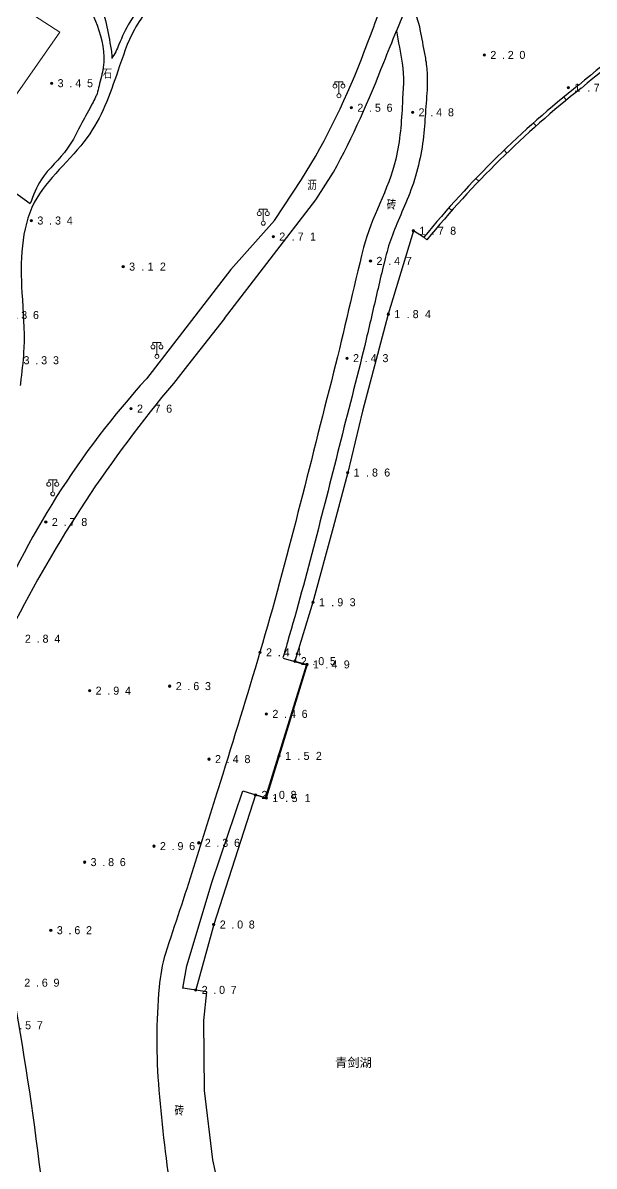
# Model space of a CAD drawing. Header units: metres. Extents: x 342272 to 345188, y 671156 to 672490.
# Drawn here: x 343779.1 to 343850.6, y 672074.3 to 672217.2 of the extents above; entities that cross this region are included whole.
import ezdxf
from ezdxf.enums import TextEntityAlignment as Align

# ---------------------------------------------------------------- set-up
doc = ezdxf.new("R2010")
doc.units = ezdxf.units.M
doc.header["$LTSCALE"] = 0.5
doc.header["$MEASUREMENT"] = 0
doc.layers.add('00-地形', color=251, linetype='Continuous')
doc.layers.add('湖区地形', color=251, linetype='Continuous')
doc.layers.add('00-现状标高', color=2, linetype='Continuous', lineweight=0, plot=False)
doc.layers.add('公共设施纪念物', color=8, linetype='Continuous', lineweight=0)
doc.layers.add('普通房屋', color=8, linetype='Continuous', lineweight=0)
doc.styles.add('左斜等线体4.0', font='', dxfattribs={"height": 2.25})
doc.styles.add('正等线体2.0', font='MCS_Chinese1.shx', dxfattribs={"height": 2, "bigfont": 'MCS_Chinese1big.shx'})
doc.styles.add('细等线体2.5', font='MCS_Chinese1.shx', dxfattribs={"height": 2.5, "bigfont": 'MCS_Chinese1big.shx'})
doc.styles.get('左斜等线体4.0').set_extended_font_data('黑体', italic=True)

# ---------------------------------------------------------------- blocks, each defined once
blk = doc.blocks.new('155210_1')
at = {"layer": '公共设施纪念物', "lineweight": 0}
for p, q in [((-1, 2.9), (-1, 3.5)), ((-1, 3.5), (1, 3.5)), ((0, 0.5), (0, 3.5)), ((1, 3.5), (1, 2.9))]:
    blk.add_line(p, q, dxfattribs=at)
for centre in [(-1, 2.4), (1, 2.4), (0, 0)]:
    blk.add_circle(centre, 0.5, dxfattribs=at)
blk = doc.blocks.new('213400_1')
at = {"layer": '00-现状标高', "linetype": 'Continuous', "lineweight": 0}
h = blk.add_hatch(color=256, dxfattribs=at)
edge = h.paths.add_edge_path()
edge.add_arc((0, 0), 0.3, 0, 360)
blk.add_circle((0, 0), 0.3, dxfattribs=at)

msp = doc.modelspace()

# ---------------------------------------------------------------- linework, layer by layer
at = {"layer": '00-地形', "lineweight": -3}
for p, q in [((343827.56, 672220.43), (343825.84, 672216.21)), ((343827.57, 672220.5), (343828.7, 672216.77)), ((343848.94, 672209.05), (343848.93, 672209.05)), ((343847.08, 672207.56), (343846.77, 672207.94)), ((343843.3, 672204.32), (343842.97, 672204.69)), ((343839.65, 672200.93), (343839.3, 672201.29)), ((343772.6, 672199.99), (343780.05, 672194.63)), ((343815.77, 672195.11), (343817.97, 672198.54)), ((343810.58, 672192.52), (343813.98, 672197.63)), ((343836.13, 672197.41), (343835.77, 672197.75)), ((343804.33, 672180.27), (343815.77, 672195.11)), ((343832.76, 672193.74), (343832.38, 672194.07)), ((343805.12, 672186.38), (343810.58, 672192.52)), ((343827.96, 672191.22), (343824.81, 672180.8)), ((343829.22, 672190.44), (343827.96, 672191.22)), ((343829.26, 672190.41), (343829.65, 672190.09)), ((343805.12, 672186.38), (343794.59, 672172.74)), ((343804.33, 672180.27), (343799.73, 672174.4)), ((343824.81, 672180.8), (343821.6, 672168.7)), ((343799.73, 672174.4), (343797.95, 672172.15)), ((343821.6, 672168.7), (343819.74, 672161.01)), ((343819.74, 672161.01), (343817.92, 672154.14)), ((343817.92, 672154.14), (343815.39, 672144.8)), ((343815.39, 672144.8), (343813.14, 672137.44)), ((343809.48, 672120.35), (343814.58, 672136.96)), ((343814.66, 672137.03), (343811.17, 672125.6)), ((343814.58, 672136.96), (343811.73, 672137.77)), ((343813.14, 672137.44), (343814.66, 672137.03)), ((343811.17, 672125.6), (343809.56, 672120.33)), ((343802.78, 672109.93), (343806.64, 672121.23)), ((343806.64, 672121.23), (343809.48, 672120.35)), ((343808.22, 672120.73), (343803, 672104.54)), ((343809.56, 672120.33), (343808.22, 672120.73)), ((343799.64, 672099.37), (343802.78, 672109.93)), ((343803, 672104.54), (343800.74, 672096.36)), ((343799.13, 672096.57), (343799.64, 672099.37)), ((343802.13, 672096.11), (343799.13, 672096.57)), ((343801.74, 672092.56), (343802.13, 672096.11)), ((343801.86, 672083.8), (343801.74, 672092.56)), ((343802.89, 672075.14), (343801.86, 672083.8)), ((343803.81, 672071), (343802.89, 672075.14))]:
    msp.add_line(p, q, dxfattribs=at)
for centre, radius, start, end in [((343974.61, 672058.62), 196.51, 121.07, 129.8726), ((343974.61, 672058.62), 196.01, 121.07, 129.8726), ((316164.85, 682844.77), 29629.86, 338.973773, 338.987908), ((343738.44, 672244.54), 88.92, 328.1567, 339.7132), ((343715.05, 672253.84), 116.84, 331.7524, 339.156), ((343926.66, 672110.68), 125.87, 128.3147, 140.6962), ((343926.66, 672110.68), 125.37, 128.3147, 140.6962), ((343873.05, 672101.2), 106.17, 137.6421, 157.6679), ((343919.09, 672070.25), 158.3, 139.9299, 153.2401), ((343364.15, 672022.05), 420.37, 6.8107, 10.0323)]:
    msp.add_arc(centre, radius, start, end, dxfattribs=at)
at = {"layer": '00-地形', "lineweight": -3, "extrusion": (0, 0, -1)}
msp.add_arc((-344458.43, 671963.9), 681.06, 21.38624, 21.74462, dxfattribs=at)
at = {"layer": '00-地形', "lineweight": -3}
for points, knots in [([(343811.92, 672422.84), (343805.89, 672385.31), (343804.48, 672378.63), (343802.47, 672370.36), (343799.8, 672362.64), (343795.41, 672355.11), (343793.05, 672349.8), (343790.75, 672344.54), (343789.5, 672340.93), (343787.86, 672335.41), (343786.25, 672329.83), (343783.67, 672321.5), (343781, 672314.21), (343776.78, 672303.4), (343772.61, 672292.57), (343765.96, 672276.48), (343759.43, 672262.42), (343750.75, 672245.15), (343743.31, 672231.63), (343735.75, 672218.2), (343731.6, 672211.72), (343729.53, 672208.47)], [0, 0, 0, 0, 0.047916, 0.079353, 0.139283, 0.169377, 0.213683, 0.228289, 0.257594, 0.272349, 0.316863, 0.346819, 0.406358, 0.436074, 0.525205, 0.584702, 0.703671, 0.76319, 0.881748, 0.940862, 1, 1, 1, 1]), ([(343828.7, 672216.77), (343828.9, 672215.71), (343829.15, 672214.38), (343829.4, 672213.05), (343829.5, 672212.52), (343829.57, 672212.1), (343829.68, 672211.07), (343829.7, 672210.4), (343829.67, 672208.51), (343829.56, 672207.42), (343829.41, 672205.27), (343829.34, 672204.16), (343828.97, 672200.69), (343828.35, 672198.1), (343826.65, 672193.75), (343825.71, 672191.82), (343824.76, 672189.1), (343824.54, 672188.2), (343824.03, 672186.12), (343823.78, 672185.07), (343823.04, 672181.93), (343822.56, 672179.81), (343821.05, 672173.45), (343819.94, 672169.25), (343816.76, 672156.65), (343814.65, 672148.21), (343812.03, 672139.16), (343811.84, 672138.51), (343811.65, 672137.85)], [0, 0, 0, 0, 0.040609, 0.050761, 0.050761, 0.060914, 0.060914, 0.081218, 0.081218, 0.121827, 0.121827, 0.162436, 0.162436, 0.243655, 0.243655, 0.324873, 0.324873, 0.365482, 0.365482, 0.406091, 0.406091, 0.487309, 0.487309, 0.649745, 0.649745, 0.974618, 0.974618, 1, 1, 1, 1])]:
    msp.add_open_spline(points, degree=3, knots=knots, dxfattribs=at)
for points in [[(343790.18, 672345.52), (343784.99, 672329.24), (343776.7, 672305.97), (343767.12, 672282.31), (343751.37, 672248.99), (343738.6, 672225.6), (343728.28, 672208.36)], [(343786.17, 672241.89), (343786.21, 672240.03), (343786.26, 672234), (343785.49, 672224.85), (343788.41, 672216.9), (343789.18, 672211.64), (343788.66, 672209.34), (343788.43, 672208.33)], [(343787.48, 672241.89), (343787.48, 672241.71), (343787.49, 672241.54), (343787.53, 672239.13), (343787.52, 672236.88), (343787.38, 672232.38), (343787.28, 672230.16), (343787.42, 672225.86), (343787.7, 672223.82), (343788.75, 672219.65), (343789.45, 672217.51), (343790.09, 672214.31), (343790.23, 672213.4), (343790.25, 672212.87)], [(343805.2, 672232.49), (343803.38, 672229.85), (343801.47, 672227.36), (343797.88, 672223.62), (343796.43, 672222.2), (343793.73, 672219.06), (343792.5, 672217.28), (343791.15, 672214.51), (343790.75, 672213.6), (343790.21, 672212.77)], [(343805.2, 672230.48), (343804.06, 672228.87), (343801.29, 672225.3), (343796.85, 672221.16), (343793.08, 672216.39), (343791.01, 672211.16), (343787.17, 672202.87), (343780.56, 672194.74), (343779.02, 672183.47), (343779.26, 672176.59), (343778.9, 672172.7), (343778.81, 672171.91)], [(343788.42, 672208.34), (343788.22, 672207.92), (343787.81, 672207.09), (343786.5, 672204.72), (343784.73, 672201.53), (343781.42, 672197.6), (343780.05, 672194.63)]]:
    msp.add_spline(points, degree=3, dxfattribs=at)
msp.add_open_spline([(343799.16, 672096.75), (343799.16, 672096.69), (343799.15, 672096.62), (343799.14, 672096.56)], degree=3, dxfattribs=at)
at = {"layer": '普通房屋', "lineweight": 0, "flags": 128}
msp.add_lwpolyline([(343759.8, 672205.18), (343768.95, 672217.97), (343769.72, 672217.39), (343773.5, 672222.68), (343783.77, 672216.06), (343770.72, 672197.41), (343759.8, 672205.18)], dxfattribs=at)
at = {"layer": '湖区地形', "lineweight": -3}
msp.add_open_spline([(343825.84, 672216.21), (343826.08, 672214.85), (343826.32, 672213.5), (343826.56, 672212.15), (343826.84, 672210.52), (343826.65, 672208.84), (343826.58, 672207.19), (343826.46, 672204.83), (343826.31, 672202.48), (343825.75, 672200.16), (343824.84, 672196.3), (343822.67, 672192.92), (343821.72, 672189.12), (343820.42, 672183.94), (343819.31, 672178.71), (343817.98, 672173.54), (343814.97, 672161.86), (343812.19, 672150.12), (343808.77, 672138.56), (343807.16, 672133.12), (343805.48, 672127.71), (343803.8, 672122.3), (343802.7, 672118.76), (343801.59, 672115.22), (343800.48, 672111.68), (343799.35, 672108.07), (343798.11, 672104.52), (343796.97, 672100.91), (343796.54, 672099.55), (343796.31, 672098.13), (343796.18, 672096.71), (343795.78, 672092.44), (343795.77, 672088.11), (343796.15, 672083.84), (343796.55, 672079.29), (343797.02, 672074.75), (343797.78, 672070.23), (343798.08, 672068.41), (343798.39, 672066.59), (343798.79, 672064.79), (343799.82, 672060.21), (343800.85, 672055.63), (343801.99, 672051.08), (343802.97, 672047.17), (343803.95, 672043.26), (343804.92, 672039.34), (343807, 672031.01), (343809.07, 672022.68), (343811.15, 672014.34)], degree=3, knots=[0, 0, 0, 0, 0.019842, 0.019842, 0.019842, 0.043701, 0.043701, 0.043701, 0.077739, 0.077739, 0.077739, 0.134264, 0.134264, 0.134264, 0.211352, 0.211352, 0.211352, 0.385345, 0.385345, 0.385345, 0.467129, 0.467129, 0.467129, 0.520656, 0.520656, 0.520656, 0.575153, 0.575153, 0.575153, 0.595684, 0.595684, 0.595684, 0.657577, 0.657577, 0.657577, 0.723545, 0.723545, 0.723545, 0.750133, 0.750133, 0.750133, 0.817885, 0.817885, 0.817885, 0.876053, 0.876053, 0.876053, 1, 1, 1, 1], dxfattribs=at)

# ---------------------------------------------------------------- block references
at = {"layer": '00-现状标高', "lineweight": 0, "xscale": 0.5, "yscale": 0.5, "zscale": 0.5}
for p in [(343836.83, 672213.19), (343782.73, 672209.66), (343847.32, 672209.11), (343820.2, 672206.6), (343827.85, 672206.02), (343780.2, 672192.5), (343827.96, 672191.22), (343810.44, 672190.5), (343791.67, 672186.74), (343822.59, 672187.46), (343824.81, 672180.8), (343819.66, 672175.3), (343792.65, 672168.99), (343819.74, 672161.01), (343782.01, 672154.83), (343815.39, 672144.8), (343808.79, 672138.55), (343813.14, 672137.44), (343814.66, 672137.03), (343787.48, 672133.75), (343797.5, 672134.32), (343809.58, 672130.85), (343802.41, 672125.2), (343811.17, 672125.6), (343808.22, 672120.73), (343809.56, 672120.33), (343795.52, 672114.33), (343801.13, 672114.74), (343786.85, 672112.33), (343782.63, 672103.82), (343803, 672104.54), (343800.74, 672096.36)]:
    msp.add_blockref('213400_1', p, dxfattribs=at)
at = {"layer": '公共设施纪念物', "lineweight": 0, "xscale": 0.5, "yscale": 0.5, "zscale": 0.5}
for p in [(343818.65, 672208.1), (343809.19, 672192.17), (343795.9, 672175.52), (343782.88, 672158.35)]:
    msp.add_blockref('155210_1', p, dxfattribs=at)

# ---------------------------------------------------------------- texts
at = {"layer": '00-地形', "lineweight": -3, "style": '细等线体2.5'}
for s, p in [('石', (343789.71, 672210.86)), ('沥', (343815.29, 672196.91))]:
    msp.add_text(s, height=1.25, dxfattribs=at).set_placement(p, align=Align.MIDDLE_CENTER)
for p in [(343824.62, 672193.85), (343798.09, 672080.64)]:
    msp.add_text('砖', height=1.25, dxfattribs=at).set_placement(p)
at = {"layer": '00-地形', "lineweight": -3, "style": '左斜等线体4.0', "oblique": 345}
msp.add_text('青剑湖', height=1.125, dxfattribs=at).set_placement((343818.16, 672086.73))
at = {"layer": '00-现状标高', "lineweight": 0, "char_height": 1, "attachment_point": 4, "line_spacing_factor": 0.722892, "style": '正等线体2.0'}
for s, insert in [('\\T1.952;2.20', (343837.58, 672213.19)), ('\\T1.979;3.45', (343783.48, 672209.66)), ('\\T2.176;1.71', (343848.07, 672209.11)), ('\\T1.966;2.56', (343820.95, 672206.59)), ('\\T1.979;2.48', (343828.6, 672206.02)), ('\\T1.979;3.34', (343780.95, 672192.5)), ('\\T2.069;2.71', (343811.19, 672190.5)), ('\\T2.069;1.78', (343828.71, 672191.22)), ('\\T1.979;2.47', (343823.34, 672187.46)), ('\\T2.069;3.12', (343792.42, 672186.74)), ('\\T1.966;3.36', (343776.74, 672180.69)), ('\\T2.069;1.84', (343825.56, 672180.8)), ('\\T1.979;3.33', (343779.22, 672175.04)), ('\\T1.979;2.43', (343820.41, 672175.3)), ('\\T1.966;2.76', (343793.4, 672168.99)), ('\\T2.053;1.86', (343820.49, 672161.01)), ('\\T1.979;2.78', (343782.76, 672154.83)), ('\\T2.069;1.93', (343816.14, 672144.8)), ('\\T1.979;2.84', (343779.39, 672140.24)), ('\\T1.979;2.44', (343809.54, 672138.55)), ('\\T1.952;2.05', (343813.89, 672137.44)), ('\\T2.069;1.49', (343815.41, 672137.03)), ('\\T1.979;2.94', (343788.23, 672133.75)), ('\\T1.966;2.63', (343798.25, 672134.32)), ('\\T1.966;2.46', (343810.33, 672130.85)), ('\\T1.979;2.48', (343803.16, 672125.2)), ('\\T2.069;1.52', (343811.92, 672125.6)), ('\\T1.952;2.08', (343808.97, 672120.73)), ('\\T2.176;1.51', (343810.31, 672120.33)), ('\\T1.966;2.36', (343801.88, 672114.74)), ('\\T1.966;2.96', (343796.27, 672114.33)), ('\\T1.966;3.86', (343787.6, 672112.33)), ('\\T1.966;3.62', (343783.38, 672103.82)), ('\\T1.952;2.08', (343803.75, 672104.53)), ('\\T1.966;2.69', (343779.31, 672097.26)), ('\\T1.952;2.07', (343801.49, 672096.36)), ('\\T1.979;2.57', (343777.21, 672091.94))]:
    msp.add_mtext(s, dxfattribs=dict(at, insert=insert))

doc.saveas('drawing.dxf')
